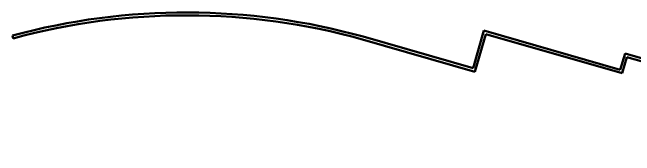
# Model space of a CAD drawing. Header units: inches. Extents: x 69197503 to 69201323, y 27704041 to 27705339.
# Drawn here: x 69197503 to 69199136, y 27704962 to 27705339 of the extents above; entities that cross this region are included whole.
import ezdxf

# ---------------------------------------------------------------- set-up
doc = ezdxf.new("R2010")
doc.units = ezdxf.units.IN
doc.header["$LTSCALE"] = 100
doc.header["$MEASUREMENT"] = 0
doc.layers.add('A-SITE', color=3, linetype='CONTINUOUS')

msp = doc.modelspace()

# ---------------------------------------------------------------- linework, layer by layer
at = {"layer": 'A-SITE', "lineweight": 50}
for p, q in [((69198740.8, 27705291), (69198712.4, 27705192.2)), ((69199099.1, 27705188.1), (69198740.8, 27705291)), ((69197503.5, 27705277.9), (69197505.5, 27705270.6)), ((69198712.4, 27705192.2), (69198424.2, 27705275.2)), ((69198717.6, 27705182.8), (69198746, 27705281.6)), ((69198746, 27705281.6), (69199104.3, 27705178.7)), ((69198422.1, 27705267.9), (69198717.6, 27705182.8)), ((69199111.4, 27705230.9), (69199099.1, 27705188.1)), ((69200018.1, 27704969.8), (69199111.4, 27705230.9)), ((69199104.3, 27705178.7), (69199116.6, 27705221.4)), ((69199116.6, 27705221.4), (69200016, 27704962.5))]:
    msp.add_line(p, q, dxfattribs=at)
for radius, start in [(1735.6, 74.4494), (1728, 74.4505)]:
    msp.add_arc((69197958.9, 27703603.1), radius, start, 105.2133, dxfattribs=at)

doc.saveas('drawing.dxf')
